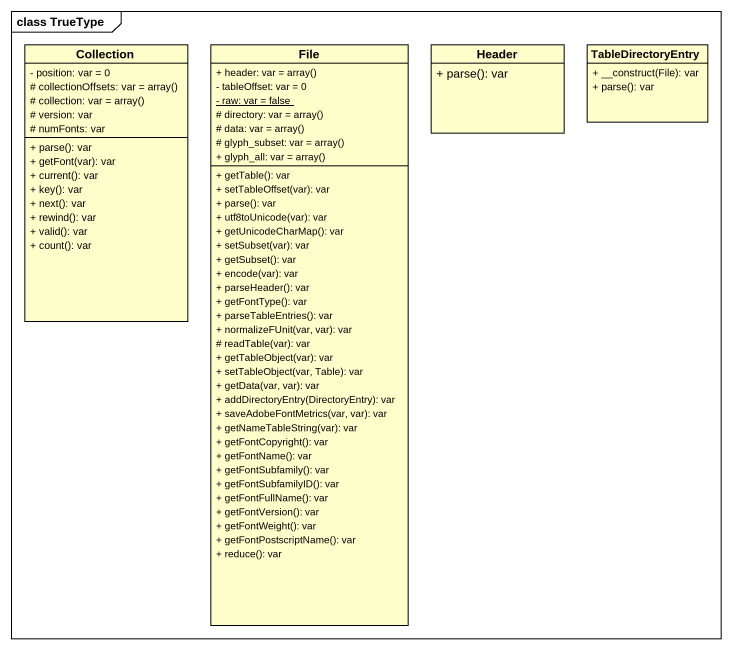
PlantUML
@startuml
mainframe class TrueType
hide circle
hide empty members
skinparam classAttributeIconSize 0
class Collection {
  - position: var = 0
  {field} # collectionOffsets: var = array()
  {field} # collection: var = array()
  # version: var
  # numFonts: var
  + parse(): var
  + getFont(var): var
  + current(): var
  + key(): var
  + next(): var
  + rewind(): var
  + valid(): var
  + count(): var
}
class "File" as File_ {
  {field} + header: var = array()
  - tableOffset: var = 0
  {static} - raw: var = false
  {field} # directory: var = array()
  {field} # data: var = array()
  {field} # glyph_subset: var = array()
  {field} + glyph_all: var = array()
  + getTable(): var
  + setTableOffset(var): var
  + parse(): var
  + utf8toUnicode(var): var
  + getUnicodeCharMap(): var
  + setSubset(var): var
  + getSubset(): var
  + encode(var): var
  + parseHeader(): var
  + getFontType(): var
  + parseTableEntries(): var
  + normalizeFUnit(var, var): var
  # readTable(var): var
  + getTableObject(var): var
  + setTableObject(var, Table): var
  + getData(var, var): var
  + addDirectoryEntry(DirectoryEntry): var
  + saveAdobeFontMetrics(var, var): var
  + getNameTableString(var): var
  + getFontCopyright(): var
  + getFontName(): var
  + getFontSubfamily(): var
  + getFontSubfamilyID(): var
  + getFontFullName(): var
  + getFontVersion(): var
  + getFontWeight(): var
  + getFontPostscriptName(): var
  + reduce(): var
}
class "Header" as Header_ {
  + parse(): var
}
class TableDirectoryEntry {
  + __construct(File): var
  + parse(): var
}
@enduml
